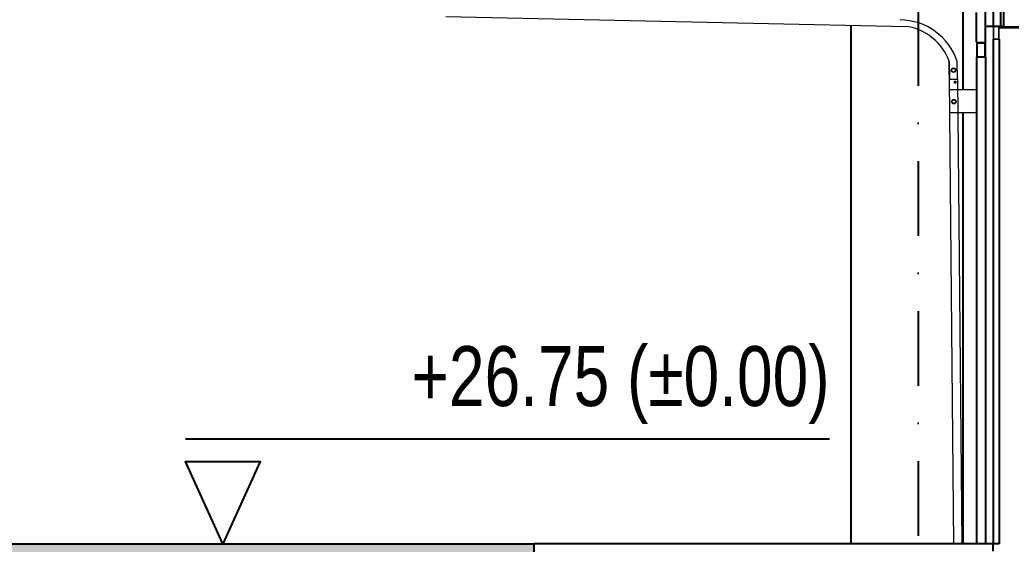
# Model space of a CAD drawing. Header units: centimetres. Extents: x 26569 to 160723, y -3143 to 14565.
# Drawn here: x 40926.7 to 41257.8, y 5950.4 to 6125.5 of the extents above; entities that cross this region are included whole.
import ezdxf

# ---------------------------------------------------------------- set-up
doc = ezdxf.new("R2010")
doc.units = ezdxf.units.CM
doc.header["$LTSCALE"] = 100
doc.linetypes.add('DASHDOT2', pattern=[0.5, 0.25, -0.125, 0, -0.125])
for name, color, linetype in [('A-ANNO-DIMS', 187, 'Continuous'), ('A-ANNO-GRID', 155, 'DASHDOT2'), ('A-DOOR', 193, 'Continuous'), ('A-ELEV-01', 255, 'Continuous'), ('A-HATCH', 253, 'Continuous'), ('A-WALL-INSL', 249, 'Continuous'), ('A-WALL-SNWPNL', 200, 'Continuous'), ('S-CONC', 5, 'Continuous'), ('S-HTCH', 8, 'Continuous'), ('S-STEL', 3, 'Continuous')]:
    doc.layers.add(name, color=color, linetype=linetype)
doc.styles.add('Fields_100', font='act_simplex.shx', dxfattribs={"width": 0.8, "height": 20})
doc.linetypes.add('BATTING', pattern='A,0.00254,-2.54,[134,ltypeshp.shx,S=2.54,R=0,X=-2.54,Y=0],-5.08,[134,ltypeshp.shx,S=2.54,R=180,X=2.54,Y=0],-2.54', length=10.16254)

msp = doc.modelspace()

# ---------------------------------------------------------------- hatches: boundary and pattern name
at = {"layer": 'S-HTCH'}
h = msp.add_hatch(dxfattribs=at)
h.set_pattern_fill('ANSI33', color=256, scale=0.5, style=0)
h.set_pattern_definition([(45, (27417.0162, 6583.6334), (-2.245064, 2.245064), []), (45, (27419.2613, 6583.6334), (-2.245064, 2.245064), [1.5875, -0.79375])])
h.paths.add_polyline_path([(40149.23, 5940.51), (40149.23, 5950.51), (32204.23, 5950.51), (32204.23, 5940.51)])
h.paths.add_polyline_path([(40149.23, 5950.51), (40149.23, 5940.51), (41098.48, 5940.51), (41098.48, 5950.51)])

# ---------------------------------------------------------------- linework, layer by layer
at = {"linetype": 'Continuous'}
for p, q in [((41253.73, 6119.06), (41253.73, 5950.51)), ((41253.73, 5950.51), (41251.73, 5950.51))]:
    msp.add_line(p, q, dxfattribs=at)
at = {"layer": 'A-ANNO-DIMS'}
msp.add_lwpolyline([(41197.15, 5985.51), (40982.01, 5985.51)], dxfattribs=at)
msp.add_lwpolyline([(40994.51, 5950.51), (40982.01, 5978.01), (41007.01, 5978.01)], close=True, dxfattribs=at)
at = {"layer": 'A-ANNO-GRID'}
msp.add_lwpolyline([(41226.73, 6679.56), (41226.73, 5813.01)], dxfattribs=at)
at = {"layer": 'A-DOOR', "lineweight": 0}
for p, q in [((41068.97, 6126.65), (41222.93, 6123.34)), ((41237.14, 6102.45), (41237.08, 6111.73)), ((41237.03, 6102.2), (41246.23, 6102.2)), ((41246.23, 6094.45), (41237.14, 6094.46))]:
    msp.add_line(p, q, dxfattribs=at)
at = {"layer": 'A-DOOR'}
for p, q in [((41251.73, 5950.51), (41098.48, 5950.51)), ((41251.73, 5948.01), (41251.73, 5950.51))]:
    msp.add_line(p, q, dxfattribs=at)
at = {"layer": 'A-DOOR', "lineweight": 0}
for points in [[(41253.73, 6123.26), (41283.74, 6123.26), (41283.74, 6066.51), (41283.24, 6066.51), (41283.24, 6122.76), (41253.73, 6122.76)], [(41237.08, 6111.73), (41237.14, 6105.7), (41239.81, 6105.69), (41239.76, 6111.62)], [(41238.59, 5950.51), (41237.14, 6105.67), (41239.81, 6105.7), (41241.26, 5950.51)], [(41239.29, 6104.42), (41238.87, 6104.4), (41238.85, 6105), (41239.27, 6105.02), (41239.29, 6104.42)]]:
    msp.add_lwpolyline(points, dxfattribs=at)
for centre, radius in [((41238.53, 6108.69), 0.75), ((41238.53, 6108.69), 0.6), ((41238.64, 6098.17), 0.75), ((41238.64, 6098.17), 0.6)]:
    msp.add_circle(centre, radius, dxfattribs=at)
for centre, radius, start, end in [((41220.46, 6105.18), 20.34, 18.4554, 89.369), ((41220.04, 6105.4), 18.17, 20.3661, 80.8715)]:
    msp.add_arc(centre, radius, start, end, dxfattribs=at)
at = {"layer": 'A-ELEV-01'}
for p, q in [((41254.23, 6400.51), (41254.23, 6123.26)), ((41241.73, 6102.2), (41241.73, 6131.11)), ((41246.23, 6118.01), (41246.23, 6128.01)), ((41249.23, 6118.01), (41249.23, 6128.01)), ((41251.73, 6119.06), (41251.73, 5950.51)), ((41246.23, 6113.01), (41246.23, 5950.51)), ((41249.23, 6113.01), (41249.23, 5950.51)), ((41241.73, 5950.51), (41241.73, 6094.45))]:
    msp.add_line(p, q, dxfattribs=at)
msp.add_lwpolyline([(41204.23, 6123.74), (41204.23, 5950.51)], dxfattribs=at)
at = {"layer": 'A-HATCH'}
msp.add_line((41255.23, 6123.26), (41249.23, 6123.26), dxfattribs=at)
at = {"layer": 'A-WALL-INSL', "linetype": 'BATTING', "ltscale": 0.005}
msp.add_line((41251.73, 6400.01), (41251.73, 6123.26), dxfattribs=at)
at = {"layer": 'A-WALL-SNWPNL', "ltscale": 100}
for p, q in [((41249.23, 6123.26), (41249.23, 6400.51)), ((41255.23, 6400.51), (41255.23, 6123.26))]:
    msp.add_line(p, q, dxfattribs=at)
at = {"layer": 'S-CONC'}
msp.add_line((41098.48, 5940.51), (41098.48, 5950.51), dxfattribs=at)
msp.add_lwpolyline([(40149.23, 5950.51), (41098.48, 5950.51)], dxfattribs=at)
at = {"layer": 'S-STEL', "lineweight": 0}
for p, q in [((41246.23, 6118.01), (41249.23, 6118.01)), ((41246.23, 6118.01), (41246.23, 6113.01)), ((41249.23, 6118.01), (41249.23, 6113.01)), ((41246.48, 6117.76), (41246.48, 6113.26)), ((41246.48, 6117.76), (41248.98, 6117.76)), ((41248.98, 6113.26), (41248.98, 6117.76)), ((41246.23, 6113.01), (41249.23, 6113.01)), ((41246.48, 6113.26), (41248.98, 6113.26))]:
    msp.add_line(p, q, dxfattribs=at)
msp.add_lwpolyline([(41253.73, 6123.26), (41251.73, 6123.26), (41251.73, 6119.06), (41253.73, 6119.06), (41253.73, 6123.26)], dxfattribs=at)
msp.add_lwpolyline([(41251.83, 6123.16), (41251.83, 6119.16), (41253.63, 6119.16), (41253.63, 6123.16)], close=True, dxfattribs=at)

# ---------------------------------------------------------------- texts
at = {"layer": 'A-ANNO-DIMS', "color": 50, "insert": (41197.15, 5990.51), "char_height": 20, "attachment_point": 9, "style": 'Fields_100'}
msp.add_mtext_dynamic_manual_height_columns('+26.75 (%%P0.00)', width=226.336, gutter_width=100, heights=[0], dxfattribs=at)

doc.saveas('drawing.dxf')
